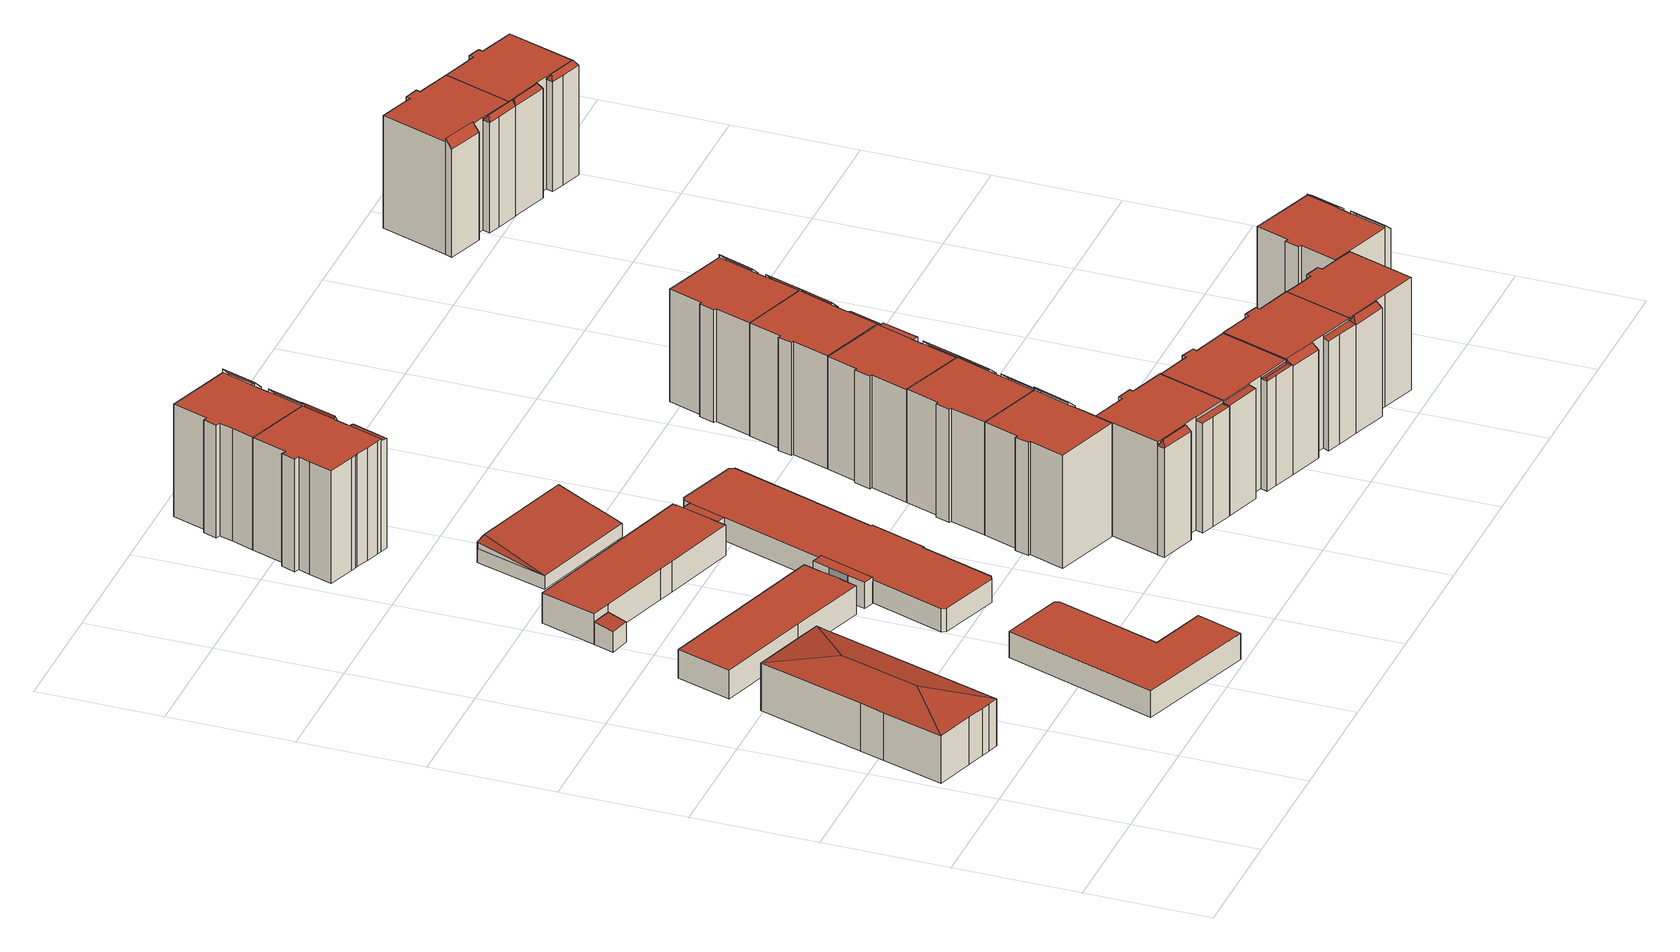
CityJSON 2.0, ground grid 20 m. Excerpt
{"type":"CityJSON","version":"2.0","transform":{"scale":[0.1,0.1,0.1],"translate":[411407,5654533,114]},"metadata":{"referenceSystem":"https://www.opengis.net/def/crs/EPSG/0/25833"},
"CityObjects":{
"building1":{"type":"Building","attributes":{"name":"Hochschule für Technik und Wirtschaft Dresden","Dachtyp_tdc":"tdcFreeFormRoof","Gemeindeschluessel":14612000,"Dachneigung":14.75,"QualitaetDacherkennung":54,"Geometrietyp2DReferenz":"3000","measuredHeight":9.73,"function":"31001_3023","roofType":"5000"},"geometry":[{"type":"Solid","lod":"2","boundaries":[[[[0,1,2,3]],[[1,4,5,2]],[[4,6,7,5]],[[6,8,9,7]],[[8,10,11,9]],[[4,1,0,12]],[[13,10,14,15,16,17]],[[14,12,0,18,19,15]],[[8,6,4,12,14,10]],[[11,20,21,22,23,24,25,3,2,5,7,9]],[[18,0,3,25]],[[10,13,20,11]],[[13,17,21,20]],[[17,16,22,21]],[[16,15,23,22]],[[15,19,24,23]],[[19,18,25,24]]]],"semantics":{"surfaces":[{"type":"WallSurface"},{"type":"RoofSurface"},{"type":"GroundSurface"}],"values":[[0,0,0,0,0,1,1,1,1,2,0,0,0,0,0,0,0]]}}]},
"building2":{"type":"Building","attributes":{"name":"Hochschule für Technik und Wirtschaft Dresden","Dachtyp_tdc":"tdcPolyFlatRoof","Gemeindeschluessel":14612000,"Dachneigung":0,"QualitaetDacherkennung":67,"Geometrietyp2DReferenz":"3000","measuredHeight":4.41,"function":"31001_3023","roofType":"1000"},"geometry":[{"type":"Solid","lod":"2","boundaries":[[[[26,27,28,29]],[[27,30,31,28]],[[30,32,33,31]],[[30,27,26,34,35,36,32]],[[33,37,38,39,29,28,31]],[[32,36,37,33]],[[36,35,38,37]],[[35,34,39,38]],[[34,26,29,39]]]],"semantics":{"surfaces":[{"type":"WallSurface"},{"type":"RoofSurface"},{"type":"GroundSurface"}],"values":[[0,0,0,1,2,0,0,0,0]]}}]},
"building3":{"type":"Building","attributes":{"name":"Hochschule für Technik und Wirtschaft Dresden","Dachtyp_tdc":"tdcPolyFlatRoof","Gemeindeschluessel":14612000,"Dachneigung":6.04,"QualitaetDacherkennung":66,"Geometrietyp2DReferenz":"3000","measuredHeight":3.75,"function":"31001_3023","roofType":"2100"},"geometry":[{"type":"Solid","lod":"2","boundaries":[[[[40,41,42,43]],[[41,44,45,42]],[[44,46,47,45]],[[46,40,43,47]],[[46,44,41,40]],[[43,42,45,47]]]],"semantics":{"surfaces":[{"type":"WallSurface"},{"type":"RoofSurface"},{"type":"GroundSurface"}],"values":[[0,0,0,0,1,2]]}}]},
"building4":{"type":"Building","attributes":{"name":"Hochschule für Technik und Wirtschaft Dresden","Gemeindeschluessel":14612000,"Geometrietyp2DReferenz":"3000","function":"31001_3023","roofType":"9999"},"children":["building4-1","building4-2","building4-3","building4-4","building4-5","building4-6"]},
"building4-1":{"type":"BuildingPart","attributes":{"Dachtyp_tdc":"tdcPolyFlatRoof","Dachneigung":0,"QualitaetDacherkennung":64,"Geometrietyp2DReferenz":"3000","measuredHeight":5.17,"roofType":"1000"},"parents":["building4"],"geometry":[{"type":"MultiSurface","lod":"2","boundaries":[[[48,49,50]],[[48,51,52,49]],[[51,53,54,52]],[[53,55,56,54]],[[55,57,43,56]],[[57,58,47,43]],[[58,59,60,47]],[[59,61,62,60]],[[61,63,64,62]],[[63,65,66,67,64]],[[65,63,61,59,58,57,55,53,51,48]],[[49,52,54,56,43,47,60,62,64,67]]],"semantics":{"surfaces":[{"type":"WallSurface"},{"type":"RoofSurface"},{"type":"GroundSurface"}],"values":[0,0,0,0,0,0,0,0,0,0,1,2]}}]},
"building4-2":{"type":"BuildingPart","attributes":{"Dachtyp_tdc":"tdcPolyFlatRoof","Dachneigung":0,"QualitaetDacherkennung":66,"Geometrietyp2DReferenz":"3000","measuredHeight":3.25,"roofType":"1000"},"parents":["building4"],"geometry":[{"type":"MultiSurface","lod":"2","boundaries":[[[68,69,70,71]],[[69,72,73,70]],[[74,75,76,77]],[[75,74,72,69,68]],[[71,70,73,77,76]]],"semantics":{"surfaces":[{"type":"WallSurface"},{"type":"RoofSurface"},{"type":"GroundSurface"}],"values":[0,0,0,1,2]}}]},
"building4-3":{"type":"BuildingPart","attributes":{"Dachtyp_tdc":"tdcPolyFlatRoof","Dachneigung":0,"QualitaetDacherkennung":58,"Geometrietyp2DReferenz":"3000","measuredHeight":4.43,"roofType":"1000"},"parents":["building4"],"geometry":[{"type":"MultiSurface","lod":"2","boundaries":[[[78,76,75]],[[78,79,80,76]],[[79,81,82,83,80]],[[84,85,86,87,88]],[[85,89,70,86]],[[89,90,68,71,70]],[[89,85,84,81,79,78,90]],[[71,76,80,83,87,86,70]]],"semantics":{"surfaces":[{"type":"WallSurface"},{"type":"RoofSurface"},{"type":"GroundSurface"}],"values":[0,0,0,0,0,0,1,2]}}]},
"building4-4":{"type":"BuildingPart","attributes":{"Dachtyp_tdc":"tdcPolyFlatRoof","Dachneigung":0,"QualitaetDacherkennung":66,"Geometrietyp2DReferenz":"3000","measuredHeight":3.95,"roofType":"1000"},"parents":["building4"],"geometry":[{"type":"MultiSurface","lod":"2","boundaries":[[[91,92,93,94]],[[92,95,96,93]],[[95,97,98,96]],[[97,88,87,98]],[[82,99,100,83]],[[101,102,103,104]],[[101,105,106,102]],[[105,107,108,106]],[[107,109,110,108]],[[109,111,112,110]],[[111,113,114,112]],[[113,115,116,114]],[[115,117,118,116]],[[117,119,120,118]],[[119,121,122,120]],[[121,123,124,122]],[[123,91,94,124]],[[123,121,119,117,115,113,111,109,107,105,101,104,99,82,88,97,95,92,91]],[[94,93,96,98,87,83,100,103,102,106,108,110,112,114,116,118,120,122,124]]],"semantics":{"surfaces":[{"type":"WallSurface"},{"type":"RoofSurface"},{"type":"GroundSurface"}],"values":[0,0,0,0,0,0,0,0,0,0,0,0,0,0,0,0,0,1,2]}}]},
"building4-5":{"type":"BuildingPart","attributes":{"Dachtyp_tdc":"tdcPolyFlatRoof","Dachneigung":0,"QualitaetDacherkennung":60,"Geometrietyp2DReferenz":"3000","measuredHeight":3.89,"roofType":"1000"},"parents":["building4"],"geometry":[{"type":"MultiSurface","lod":"2","boundaries":[[[66,104,103,67]],[[50,99,104,66]],[[67,103,100,49]],[[99,50,49,100]]],"semantics":{"surfaces":[{"type":"WallSurface"},{"type":"RoofSurface"},{"type":"GroundSurface"}],"values":[0,1,2,0]}}]},
"building4-6":{"type":"BuildingPart","attributes":{"Dachtyp_tdc":"tdcPolyFlatRoof","Dachneigung":0,"QualitaetDacherkennung":77,"Geometrietyp2DReferenz":"3000","measuredHeight":4.79,"roofType":"1000"},"parents":["building4"],"geometry":[{"type":"MultiSurface","lod":"2","boundaries":[[[125,126,127,128]],[[126,129,77,127]],[[129,74,77]],[[130,131,132,73,72]],[[131,133,134,132]],[[133,135,136,134]],[[135,125,128,136]],[[135,133,131,130,129,126,125]],[[128,127,77,73,132,134,136]]],"semantics":{"surfaces":[{"type":"WallSurface"},{"type":"RoofSurface"},{"type":"GroundSurface"}],"values":[0,0,0,0,0,0,0,1,2]}}]},
"building5":{"type":"Building","attributes":{"Gemeindeschluessel":14612000,"Geometrietyp2DReferenz":"3000","function":"31001_9998","roofType":"9999"},"children":["building5-1","building5-2","building5-3"]},
"building5-1":{"type":"BuildingPart","attributes":{"Dachtyp_tdc":"tdcPolyFlatRoof","Dachneigung":7.92,"QualitaetDacherkennung":32,"Geometrietyp2DReferenz":"3000","measuredHeight":18.56,"roofType":"2100"},"parents":["building5"],"geometry":[{"type":"MultiSurface","lod":"2","boundaries":[[[137,138,139,140]],[[138,141,142,139]],[[141,143,144,142]],[[143,141,138,137]],[[140,139,142,144]]],"semantics":{"surfaces":[{"type":"WallSurface"},{"type":"RoofSurface"},{"type":"GroundSurface"}],"values":[0,0,0,1,2]}}]},
"building5-2":{"type":"BuildingPart","attributes":{"Dachtyp_tdc":"tdcPolyFlatRoof","Dachneigung":0,"QualitaetDacherkennung":75,"Geometrietyp2DReferenz":"3000","measuredHeight":18.86,"roofType":"1000"},"parents":["building5"],"geometry":[{"type":"MultiSurface","lod":"2","boundaries":[[[145,146,137,140,147]],[[148,149,150,144,143]],[[149,151,152,150]],[[151,153,154,152]],[[153,155,156,154]],[[155,157,158,156]],[[157,159,160,158]],[[159,161,162,160]],[[161,163,164,162]],[[163,165,166,164]],[[165,167,168,166]],[[167,169,170,168]],[[169,171,172,170]],[[171,173,174,172]],[[171,169,167,165,163,161,159,157,155,153,151,149,148,146,145,173]],[[174,147,140,144,150,152,154,156,158,160,162,164,166,168,170,172]]],"semantics":{"surfaces":[{"type":"WallSurface"},{"type":"RoofSurface"},{"type":"GroundSurface"}],"values":[0,0,0,0,0,0,0,0,0,0,0,0,0,0,1,2]}}]},
"building5-3":{"type":"BuildingPart","attributes":{"Dachtyp_tdc":"tdcPolyFlatRoof","Dachneigung":59.03,"QualitaetDacherkennung":29,"Geometrietyp2DReferenz":"3000","measuredHeight":19.5,"roofType":"2100"},"parents":["building5"],"geometry":[{"type":"MultiSurface","lod":"2","boundaries":[[[175,174,173]],[[175,176,177,174]],[[176,178,179,177]],[[178,180,181,179]],[[180,182,145,147,181]],[[180,178,176,175,182]],[[147,174,177,179,181]]],"semantics":{"surfaces":[{"type":"WallSurface"},{"type":"RoofSurface"},{"type":"GroundSurface"}],"values":[0,0,0,0,0,1,2]}}]},
"building6":{"type":"Building","attributes":{"name":"Hochschule für Technik und Wirtschaft Dresden","Dachtyp_tdc":"tdcHipAndGableRoof","Gemeindeschluessel":14612000,"Dachneigung":10.9,"QualitaetDacherkennung":12,"Geometrietyp2DReferenz":"3000","measuredHeight":4.5,"function":"31001_3023","roofType":"5000"},"geometry":[{"type":"Solid","lod":"2","boundaries":[[[[183,184,185,186]],[[184,187,188,185]],[[187,189,190,188]],[[189,191,192,190]],[[191,193,194,192]],[[193,183,186,194]],[[195,183,196]],[[193,197,198,199,196,183]],[[200,195,196,199]],[[187,200,199,198,189]],[[184,195,200,187]],[[189,198,197,191]],[[191,197,193]],[[183,195,184]],[[186,185,188,190,192,194]]]],"semantics":{"surfaces":[{"type":"WallSurface"},{"type":"RoofSurface"},{"type":"GroundSurface"}],"values":[[0,0,0,0,0,0,1,1,1,0,0,0,0,0,2]]}}]},
"building7":{"type":"Building","attributes":{"Gemeindeschluessel":14612000,"Geometrietyp2DReferenz":"3000","function":"31001_9998","roofType":"9999"},"children":["building7-1","building7-2","building7-3"]},
"building7-1":{"type":"BuildingPart","attributes":{"Dachtyp_tdc":"tdcPolyFlatRoof","Dachneigung":43.11,"QualitaetDacherkennung":41,"Geometrietyp2DReferenz":"3000","measuredHeight":19.34,"roofType":"2100"},"parents":["building7"],"geometry":[{"type":"MultiSurface","lod":"2","boundaries":[[[201,202,174,177]],[[202,173,174]],[[203,204,205,206,207]],[[204,201,177,205]],[[204,203,202,201]],[[177,174,206,205]]],"semantics":{"surfaces":[{"type":"WallSurface"},{"type":"RoofSurface"},{"type":"GroundSurface"}],"values":[0,0,0,0,1,2]}}]},
"building7-2":{"type":"BuildingPart","attributes":{"Dachtyp_tdc":"tdcPolyFlatRoof","Dachneigung":0,"QualitaetDacherkennung":86,"Geometrietyp2DReferenz":"3000","measuredHeight":18.86,"roofType":"1000"},"parents":["building7"],"geometry":[{"type":"MultiSurface","lod":"2","boundaries":[[[208,207,206,209]],[[173,171,172,174]],[[171,210,211,172]],[[210,212,213,211]],[[212,214,215,213]],[[214,216,217,215]],[[216,218,219,217]],[[218,220,221,219]],[[220,222,223,221]],[[222,220,218,216,214,212,210,171,173,207,208]],[[209,206,174,172,211,213,215,217,219,221,223]]],"semantics":{"surfaces":[{"type":"WallSurface"},{"type":"RoofSurface"},{"type":"GroundSurface"}],"values":[0,0,0,0,0,0,0,0,0,1,2]}}]},
"building7-3":{"type":"BuildingPart","attributes":{"Dachtyp_tdc":"tdcPolyFlatRoof","Dachneigung":46.89,"QualitaetDacherkennung":37,"Geometrietyp2DReferenz":"3000","measuredHeight":19.47,"roofType":"2100"},"parents":["building7"],"geometry":[{"type":"MultiSurface","lod":"2","boundaries":[[[224,225,226,223,222]],[[225,227,228,226]],[[227,229,230,228]],[[229,231,208,209,230]],[[229,227,225,224,231]],[[209,223,226,228,230]]],"semantics":{"surfaces":[{"type":"WallSurface"},{"type":"RoofSurface"},{"type":"GroundSurface"}],"values":[0,0,0,0,1,2]}}]},
"building8":{"type":"Building","attributes":{"Gemeindeschluessel":14612000,"Geometrietyp2DReferenz":"3000","function":"31001_9998","roofType":"9999"},"children":["building8-1","building8-2"]},
"building8-1":{"type":"BuildingPart","attributes":{"Dachtyp_tdc":"tdcPolyFlatRoof","Dachneigung":41.95,"QualitaetDacherkennung":39,"Geometrietyp2DReferenz":"3000","measuredHeight":19.5,"roofType":"2100"},"parents":["building8"],"geometry":[{"type":"MultiSurface","lod":"2","boundaries":[[[232,233,234,235,236]],[[237,238,239,240,241]],[[238,232,236,239]],[[238,237,233,232]],[[236,235,240,239]]],"semantics":{"surfaces":[{"type":"WallSurface"},{"type":"RoofSurface"},{"type":"GroundSurface"}],"values":[0,0,0,1,2]}}]},
"building8-2":{"type":"BuildingPart","attributes":{"Dachtyp_tdc":"tdcPolyFlatRoof","Dachneigung":0,"QualitaetDacherkennung":80,"Geometrietyp2DReferenz":"3000","measuredHeight":19.01,"roofType":"1000"},"parents":["building8"],"geometry":[{"type":"MultiSurface","lod":"2","boundaries":[[[242,243,244,245]],[[243,246,247,244]],[[246,241,240,247]],[[234,248,249,235]],[[248,250,251,249]],[[250,252,253,251]],[[252,254,255,253]],[[254,256,257,255]],[[256,242,245,257]],[[256,254,252,250,248,234,241,246,243,242]],[[245,244,247,240,235,249,251,253,255,257]]],"semantics":{"surfaces":[{"type":"WallSurface"},{"type":"RoofSurface"},{"type":"GroundSurface"}],"values":[0,0,0,0,0,0,0,0,0,1,2]}}]},
"building9":{"type":"Building","attributes":{"Gemeindeschluessel":14612000,"Geometrietyp2DReferenz":"3000","function":"31001_9998","roofType":"9999"},"children":["building9-1","building9-2","building9-3"]},
"building9-1":{"type":"BuildingPart","attributes":{"Dachtyp_tdc":"tdcFreeFormRoof","Dachneigung":61.58,"QualitaetDacherkennung":16,"Geometrietyp2DReferenz":"3000","measuredHeight":19.38,"roofType":"5000"},"parents":["building9"],"geometry":[{"type":"MultiSurface","lod":"2","boundaries":[[[258,259,260,261]],[[262,263,264,265]],[[263,258,261,264]],[[259,258,266]],[[258,263,267,266]],[[263,262,267]],[[262,259,266,267]],[[261,260,265,264]]],"semantics":{"surfaces":[{"type":"WallSurface"},{"type":"RoofSurface"},{"type":"GroundSurface"}],"values":[0,0,0,1,1,1,1,2]}}]},
"building9-2":{"type":"BuildingPart","attributes":{"Dachtyp_tdc":"tdcPolyFlatRoof","Dachneigung":0,"QualitaetDacherkennung":26,"Geometrietyp2DReferenz":"3000","measuredHeight":18.43,"roofType":"1000"},"parents":["building9"],"geometry":[{"type":"MultiSurface","lod":"2","boundaries":[[[268,269,270,271]],[[269,272,273,270]],[[272,274,275,273]],[[274,276,277,275]],[[276,274,272,269,268]],[[271,270,273,275,277]]],"semantics":{"surfaces":[{"type":"WallSurface"},{"type":"RoofSurface"},{"type":"GroundSurface"}],"values":[0,0,0,0,1,2]}}]},
"building9-3":{"type":"BuildingPart","attributes":{"Dachtyp_tdc":"tdcPolyFlatRoof","Dachneigung":0,"QualitaetDacherkennung":67,"Geometrietyp2DReferenz":"3000","measuredHeight":18.95,"roofType":"1000"},"parents":["building9"],"geometry":[{"type":"MultiSurface","lod":"2","boundaries":[[[278,279,280,281]],[[279,282,283,280]],[[282,284,285,283]],[[284,286,287,285]],[[286,288,289,287]],[[288,290,291,289]],[[290,292,271,291]],[[292,268,271]],[[293,294,262,265,277,276]],[[295,278,281,260]],[[295,294,293,292,290,288,286,284,282,279,278]],[[281,280,283,285,287,289,291,271,277,265,260]]],"semantics":{"surfaces":[{"type":"WallSurface"},{"type":"RoofSurface"},{"type":"GroundSurface"}],"values":[0,0,0,0,0,0,0,0,0,0,1,2]}}]},
"building10":{"type":"Building","attributes":{"Gemeindeschluessel":14612000,"Geometrietyp2DReferenz":"3000","function":"31001_9998","roofType":"9999"},"children":["building10-1","building10-2","building10-3"]},
"building10-1":{"type":"BuildingPart","attributes":{"Dachtyp_tdc":"tdcPolyFlatRoof","Dachneigung":44.12,"QualitaetDacherkennung":44,"Geometrietyp2DReferenz":"3000","measuredHeight":19.43,"roofType":"2100"},"parents":["building10"],"geometry":[{"type":"MultiSurface","lod":"2","boundaries":[[[296,297,298,299,300]],[[297,301,302,298]],[[301,303,304,305,302]],[[301,297,296,303]],[[305,299,298,302]]],"semantics":{"surfaces":[{"type":"WallSurface"},{"type":"RoofSurface"},{"type":"GroundSurface"}],"values":[0,0,0,1,2]}}]},
"building10-2":{"type":"BuildingPart","attributes":{"Dachtyp_tdc":"tdcPolyFlatRoof","Dachneigung":0,"QualitaetDacherkennung":85,"Geometrietyp2DReferenz":"3000","measuredHeight":19.01,"roofType":"1000"},"parents":["building10"],"geometry":[{"type":"MultiSurface","lod":"2","boundaries":[[[304,306,307,305]],[[308,246,247,309]],[[246,310,311,247]],[[310,312,313,311]],[[312,314,315,313]],[[314,316,317,315]],[[316,318,319,317]],[[318,320,321,319]],[[320,300,299,321]],[[320,318,316,314,312,310,246,308,306,304,300]],[[299,305,307,309,247,311,313,315,317,319,321]]],"semantics":{"surfaces":[{"type":"WallSurface"},{"type":"RoofSurface"},{"type":"GroundSurface"}],"values":[0,0,0,0,0,0,0,0,0,1,2]}}]},
"building10-3":{"type":"BuildingPart","attributes":{"Dachtyp_tdc":"tdcPolyFlatRoof","Dachneigung":43.29,"QualitaetDacherkennung":40,"Geometrietyp2DReferenz":"3000","measuredHeight":19.44,"roofType":"2100"},"parents":["building10"],"geometry":[{"type":"MultiSurface","lod":"2","boundaries":[[[322,323,324,307,306]],[[323,325,239,324]],[[325,326,240,239]],[[326,327,308,309,240]],[[326,325,323,322,327]],[[309,307,324,239,240]]],"semantics":{"surfaces":[{"type":"WallSurface"},{"type":"RoofSurface"},{"type":"GroundSurface"}],"values":[0,0,0,0,1,2]}}]},
"building11":{"type":"Building","attributes":{"Gemeindeschluessel":14612000,"Geometrietyp2DReferenz":"3000","function":"31001_9998","roofType":"9999"},"children":["building11-1","building11-2","building11-3"]},
"building11-1":{"type":"BuildingPart","attributes":{"Dachtyp_tdc":"tdcPolyFlatRoof","Dachneigung":3.87,"QualitaetDacherkennung":24,"Geometrietyp2DReferenz":"3000","measuredHeight":18.53,"roofType":"2100"},"parents":["building11"],"geometry":[{"type":"MultiSurface","lod":"2","boundaries":[[[328,329,270,330]],[[329,331,271,270]],[[332,328,330,333]],[[332,331,329,328]],[[330,270,271,333]]],"semantics":{"surfaces":[{"type":"WallSurface"},{"type":"RoofSurface"},{"type":"GroundSurface"}],"values":[0,0,0,1,2]}}]},
"building11-2":{"type":"BuildingPart","attributes":{"Dachtyp_tdc":"tdcFreeFormRoof","Dachneigung":10.61,"QualitaetDacherkennung":28,"Geometrietyp2DReferenz":"3000","measuredHeight":18.56,"roofType":"5000"},"parents":["building11"],"geometry":[{"type":"MultiSurface","lod":"2","boundaries":[[[334,335,336,337]],[[335,338,339,336]],[[338,340,341,339]],[[340,342,343,341]],[[342,344,345,343]],[[338,335,346]],[[335,334,344,347,346]],[[344,342,347]],[[342,340,338,346,347]],[[345,337,336,339,341,343]]],"semantics":{"surfaces":[{"type":"WallSurface"},{"type":"RoofSurface"},{"type":"GroundSurface"}],"values":[0,0,0,0,0,1,1,1,1,2]}}]},
"building11-3":{"type":"BuildingPart","attributes":{"Dachtyp_tdc":"tdcPolyFlatRoof","Dachneigung":0,"QualitaetDacherkennung":68,"Geometrietyp2DReferenz":"3000","measuredHeight":18.92,"roofType":"1000"},"parents":["building11"],"geometry":[{"type":"MultiSurface","lod":"2","boundaries":[[[348,349,291,271]],[[349,350,351,291]],[[350,352,353,351]],[[352,354,355,353]],[[354,356,357,355]],[[356,358,359,357]],[[358,360,361,359]],[[360,362,334,337,361]],[[363,364,332,333,345,344]],[[348,271,331]],[[364,363,362,360,358,356,354,352,350,349,348]],[[291,351,353,355,357,359,361,337,345,333,271]]],"semantics":{"surfaces":[{"type":"WallSurface"},{"type":"RoofSurface"},{"type":"GroundSurface"}],"values":[0,0,0,0,0,0,0,0,0,0,1,2]}}]},
"building12":{"type":"Building","attributes":{"Gemeindeschluessel":14612000,"Geometrietyp2DReferenz":"3000","function":"31001_9998","roofType":"9999"},"children":["building12-1","building12-2","building12-3"]},
"building12-1":{"type":"BuildingPart","attributes":{"Dachtyp_tdc":"tdcPolyFlatRoof","Dachneigung":0,"QualitaetDacherkennung":37,"Geometrietyp2DReferenz":"3000","measuredHeight":18.54,"roofType":"1000"},"parents":["building12"],"geometry":[{"type":"MultiSurface","lod":"2","boundaries":[[[365,366,367,368]],[[369,370,371,372]],[[370,365,368,371]],[[370,369,366,365]],[[368,367,372,371]]],"semantics":{"surfaces":[{"type":"WallSurface"},{"type":"RoofSurface"},{"type":"GroundSurface"}],"values":[0,0,0,1,2]}}]},
"building12-2":{"type":"BuildingPart","attributes":{"Dachtyp_tdc":"tdcPolyFlatRoof","Dachneigung":0,"QualitaetDacherkennung":85,"Geometrietyp2DReferenz":"3000","measuredHeight":18.95,"roofType":"1000"},"parents":["building12"],"geometry":[{"type":"MultiSurface","lod":"2","boundaries":[[[373,374,375,367,366]],[[376,377,319,321]],[[377,378,379,319]],[[378,380,381,379]],[[380,382,383,381]],[[382,384,385,383]],[[384,386,387,385]],[[386,388,372,387]],[[388,369,372]],[[388,386,384,382,380,378,377,376,374,373]],[[367,375,321,319,379,381,383,385,387,372]]],"semantics":{"surfaces":[{"type":"WallSurface"},{"type":"RoofSurface"},{"type":"GroundSurface"}],"values":[0,0,0,0,0,0,0,0,0,1,2]}}]},
"building12-3":{"type":"BuildingPart","attributes":{"Dachtyp_tdc":"tdcPolyFlatRoof","Dachneigung":43.8,"QualitaetDacherkennung":46,"Geometrietyp2DReferenz":"3000","measuredHeight":19.4,"roofType":"2100"},"parents":["building12"],"geometry":[{"type":"MultiSurface","lod":"2","boundaries":[[[389,390,391,375,374]],[[390,392,298,391]],[[392,393,321,298]],[[393,376,321]],[[393,392,390,389]],[[375,391,298,321]]],"semantics":{"surfaces":[{"type":"WallSurface"},{"type":"RoofSurface"},{"type":"GroundSurface"}],"values":[0,0,0,0,1,2]}}]},
"building13":{"type":"Building","attributes":{"Gemeindeschluessel":14612000,"Geometrietyp2DReferenz":"3000","function":"31001_9998","roofType":"9999"},"children":["building13-1","building13-2","building13-3"]},
"building13-1":{"type":"BuildingPart","attributes":{"Dachtyp_tdc":"tdcPolyFlatRoof","Dachneigung":46.1,"QualitaetDacherkennung":38,"Geometrietyp2DReferenz":"3000","measuredHeight":19.45,"roofType":"2100"},"parents":["building13"],"geometry":[{"type":"MultiSurface","lod":"2","boundaries":[[[394,395,396,397,398]],[[395,399,400,396]],[[399,401,402,403,400]],[[399,395,394,401]],[[403,397,396,400]]],"semantics":{"surfaces":[{"type":"WallSurface"},{"type":"RoofSurface"},{"type":"GroundSurface"}],"values":[0,0,0,1,2]}}]},
"building13-2":{"type":"BuildingPart","attributes":{"Dachtyp_tdc":"tdcPolyFlatRoof","Dachneigung":27.24,"QualitaetDacherkennung":46,"Geometrietyp2DReferenz":"3000","measuredHeight":18.91,"roofType":"2100"},"parents":["building13"],"geometry":[{"type":"MultiSurface","lod":"2","boundaries":[[[404,405,406,407]],[[405,408,371,406]],[[408,388,372,371]],[[388,408,405,404]],[[407,406,371,372]]],"semantics":{"surfaces":[{"type":"WallSurface"},{"type":"RoofSurface"},{"type":"GroundSurface"}],"values":[0,0,0,1,2]}}]},
"building13-3":{"type":"BuildingPart","attributes":{"Dachtyp_tdc":"tdcPolyFlatRoof","Dachneigung":0,"QualitaetDacherkennung":85,"Geometrietyp2DReferenz":"3000","measuredHeight":19,"roofType":"1000"},"parents":["building13"],"geometry":[{"type":"MultiSurface","lod":"2","boundaries":[[[402,409,404,407,403]],[[410,411,387,372,388]],[[411,412,413,387]],[[412,414,415,413]],[[414,416,417,415]],[[416,418,419,417]],[[418,420,421,419]],[[420,398,397,421]],[[398,420,418,416,414,412,411,410,409,402]],[[403,407,372,387,413,415,417,419,421,397]]],"semantics":{"surfaces":[{"type":"WallSurface"},{"type":"RoofSurface"},{"type":"GroundSurface"}],"values":[0,0,0,0,0,0,0,0,1,2]}}]},
"building14":{"type":"Building","attributes":{"Gemeindeschluessel":14612000,"Geometrietyp2DReferenz":"3000","function":"31001_9998","roofType":"9999"},"children":["building14-1","building14-2","building14-3"]},
"building14-1":{"type":"BuildingPart","attributes":{"Dachtyp_tdc":"tdcPolyFlatRoof","Dachneigung":0,"QualitaetDacherkennung":69,"Geometrietyp2DReferenz":"3000","measuredHeight":18.99,"roofType":"1000"},"parents":["building14"],"geometry":[{"type":"MultiSurface","lod":"2","boundaries":[[[422,423,424,425,426]],[[427,428,361,336]],[[428,429,430,361]],[[429,431,432,430]],[[431,433,434,432]],[[433,435,436,434]],[[435,437,438,436]],[[437,439,440,438]],[[439,441,442,440]],[[441,443,442]],[[439,437,435,433,431,429,428,427,423,422,441]],[[425,424,336,361,430,432,434,436,438,440,442]]],"semantics":{"surfaces":[{"type":"WallSurface"},{"type":"RoofSurface"},{"type":"GroundSurface"}],"values":[0,0,0,0,0,0,0,0,0,0,1,2]}}]},
"building14-2":{"type":"BuildingPart","attributes":{"Dachtyp_tdc":"tdcPolyFlatRoof","Dachneigung":34.81,"QualitaetDacherkennung":23,"Geometrietyp2DReferenz":"3000","measuredHeight":18.99,"roofType":"2100"},"parents":["building14"],"geometry":[{"type":"MultiSurface","lod":"2","boundaries":[[[444,445,424,423]],[[444,446,339,445]],[[446,427,336,339]],[[427,446,444,423]],[[424,445,339,336]]],"semantics":{"surfaces":[{"type":"WallSurface"},{"type":"RoofSurface"},{"type":"GroundSurface"}],"values":[0,0,0,1,2]}}]},
"building14-3":{"type":"BuildingPart","attributes":{"Dachtyp_tdc":"tdcPolyFlatRoof","Dachneigung":7.53,"QualitaetDacherkennung":27,"Geometrietyp2DReferenz":"3000","measuredHeight":18.6,"roofType":"2100"},"parents":["building14"],"geometry":[{"type":"MultiSurface","lod":"2","boundaries":[[[443,447,448,442]],[[447,449,450,448]],[[449,451,452,450]],[[451,426,425,452]],[[451,449,447,443,426]],[[425,442,448,450,452]]],"semantics":{"surfaces":[{"type":"WallSurface"},{"type":"RoofSurface"},{"type":"GroundSurface"}],"values":[0,0,0,0,1,2]}}]},
"building15":{"type":"Building","attributes":{"Gemeindeschluessel":14612000,"Geometrietyp2DReferenz":"3000","function":"31001_9998","roofType":"9999"},"children":["building15-1","building15-2","building15-3"]},
"building15-1":{"type":"BuildingPart","attributes":{"Dachtyp_tdc":"tdcPolyFlatRoof","Dachneigung":0,"QualitaetDacherkennung":74,"Geometrietyp2DReferenz":"3000","measuredHeight":18.9,"roofType":"1000"},"parents":["building15"],"geometry":[{"type":"MultiSurface","lod":"2","boundaries":[[[453,454,455,456]],[[398,420,457,458]],[[420,459,460,457]],[[459,461,462,460]],[[461,463,464,462]],[[463,465,466,464]],[[465,467,468,466]],[[467,469,470,468]],[[469,467,465,463,461,459,420,398,454,453]],[[456,455,458,457,460,462,464,466,468,470]]],"semantics":{"surfaces":[{"type":"WallSurface"},{"type":"RoofSurface"},{"type":"GroundSurface"}],"values":[0,0,0,0,0,0,0,0,1,2]}}]},
"building15-2":{"type":"BuildingPart","attributes":{"Dachtyp_tdc":"tdcPolyFlatRoof","Dachneigung":43.02,"QualitaetDacherkennung":31,"Geometrietyp2DReferenz":"3000","measuredHeight":19.39,"roofType":"2100"},"parents":["building15"],"geometry":[{"type":"MultiSurface","lod":"2","boundaries":[[[471,472,473,470,469]],[[472,474,475,473]],[[474,476,477,475]],[[476,478,453,456,477]],[[476,474,472,471,478]],[[456,470,473,475,477]]],"semantics":{"surfaces":[{"type":"WallSurface"},{"type":"RoofSurface"},{"type":"GroundSurface"}],"values":[0,0,0,0,1,2]}}]},
"building15-3":{"type":"BuildingPart","attributes":{"Dachtyp_tdc":"tdcPolyFlatRoof","Dachneigung":45.57,"QualitaetDacherkennung":42,"Geometrietyp2DReferenz":"3000","measuredHeight":19.34,"roofType":"2100"},"parents":["building15"],"geometry":[{"type":"MultiSurface","lod":"2","boundaries":[[[479,480,481,455,454]],[[480,395,482,481]],[[395,394,398,458,482]],[[394,395,480,479]],[[455,481,482,458]]],"semantics":{"surfaces":[{"type":"WallSurface"},{"type":"RoofSurface"},{"type":"GroundSurface"}],"values":[0,0,0,1,2]}}]},
"building16":{"type":"Building","attributes":{"Gemeindeschluessel":14612000,"Geometrietyp2DReferenz":"3000","function":"31001_9998","roofType":"9999"},"children":["building16-1","building16-2"]},
"building16-1":{"type":"BuildingPart","attributes":{"Dachtyp_tdc":"tdcFreeFormRoof","Dachneigung":60.56,"QualitaetDacherkennung":14,"Geometrietyp2DReferenz":"3000","measuredHeight":19.4,"roofType":"5000"},"parents":["building16"],"geometry":[{"type":"MultiSurface","lod":"2","boundaries":[[[483,448,442,484,485]],[[486,487,448,483]],[[487,488,442,448]],[[488,489,484,442]],[[490,486,483,485]],[[489,488,487,491]],[[492,491,487,486]],[[492,486,490]],[[490,489,491,492]]],"semantics":{"surfaces":[{"type":"GroundSurface"},{"type":"WallSurface"},{"type":"RoofSurface"}],"values":[0,1,1,1,1,2,2,2,2]}}]},
"building16-2":{"type":"BuildingPart","attributes":{"Dachtyp_tdc":"tdcPolyFlatRoof","Dachneigung":0,"QualitaetDacherkennung":69,"Geometrietyp2DReferenz":"3000","measuredHeight":18.94,"roofType":"1000"},"parents":["building16"],"geometry":[{"type":"MultiSurface","lod":"2","boundaries":[[[493,494,495,496]],[[494,497,490,485,495]],[[498,499,440,484,489]],[[499,500,501,440]],[[500,502,503,501]],[[502,504,505,503]],[[504,506,507,505]],[[506,508,509,507]],[[508,510,511,509]],[[510,512,513,511]],[[512,510,508,506,504,502,500,499,498,497,494,493]],[[496,495,485,484,440,501,503,505,507,509,511,513]],[[512,493,496,513]]],"semantics":{"surfaces":[{"type":"WallSurface"},{"type":"RoofSurface"},{"type":"GroundSurface"}],"values":[0,0,0,0,0,0,0,0,0,0,1,2,0]}}]},
"building17":{"type":"Building","attributes":{"Gemeindeschluessel":14612000,"Geometrietyp2DReferenz":"3000","function":"31001_9998","roofType":"9999"},"children":["building17-1","building17-2","building17-3"]},
"building17-1":{"type":"BuildingPart","attributes":{"Dachtyp_tdc":"tdcPolyFlatRoof","Dachneigung":37.55,"QualitaetDacherkennung":42,"Geometrietyp2DReferenz":"3000","measuredHeight":19.21,"roofType":"2100"},"parents":["building17"],"geometry":[{"type":"MultiSurface","lod":"2","boundaries":[[[514,515,516,517,518]],[[515,519,520,516]],[[519,521,522,520]],[[521,523,524,525,522]],[[521,519,515,514,523]],[[525,517,516,520,522]]],"semantics":{"surfaces":[{"type":"WallSurface"},{"type":"RoofSurface"},{"type":"GroundSurface"}],"values":[0,0,0,0,1,2]}}]},
"building17-2":{"type":"BuildingPart","attributes":{"Dachtyp_tdc":"tdcPolyFlatRoof","Dachneigung":43.22,"QualitaetDacherkennung":38,"Geometrietyp2DReferenz":"3000","measuredHeight":19.37,"roofType":"2100"},"parents":["building17"],"geometry":[{"type":"MultiSurface","lod":"2","boundaries":[[[526,527,528,529,530]],[[527,531,532,528]],[[531,533,534,532]],[[533,535,534]],[[531,527,526,533]],[[529,528,532,534]]],"semantics":{"surfaces":[{"type":"WallSurface"},{"type":"RoofSurface"},{"type":"GroundSurface"}],"values":[0,0,0,0,1,2]}}]},
"building17-3":{"type":"BuildingPart","attributes":{"Dachtyp_tdc":"tdcPolyFlatRoof","Dachneigung":0,"QualitaetDacherkennung":80,"Geometrietyp2DReferenz":"3000","measuredHeight":18.97,"roofType":"1000"},"parents":["building17"],"geometry":[{"type":"MultiSurface","lod":"2","boundaries":[[[524,530,529,525]],[[535,536,513,534]],[[536,537,511,513]],[[537,538,539,511]],[[538,540,541,539]],[[540,542,543,541]],[[542,544,545,543]],[[544,546,547,545]],[[546,518,517,547]],[[518,546,544,542,540,538,537,536,535,530,524]],[[525,529,534,513,511,539,541,543,545,547,517]]],"semantics":{"surfaces":[{"type":"WallSurface"},{"type":"RoofSurface"},{"type":"GroundSurface"}],"values":[0,0,0,0,0,0,0,0,0,1,2]}}]},
"building18":{"type":"Building","attributes":{"Gemeindeschluessel":14612000,"Geometrietyp2DReferenz":"3000","function":"31001_9998","roofType":"9999"},"children":["building18-1","building18-2","building18-3"]},
"building18-1":{"type":"BuildingPart","attributes":{"Dachtyp_tdc":"tdcFreeFormRoof","Dachneigung":56.96,"QualitaetDacherkennung":11,"Geometrietyp2DReferenz":"3000","measuredHeight":19.38,"roofType":"5000"},"parents":["building18"],"geometry":[{"type":"MultiSurface","lod":"2","boundaries":[[[548,549,550,551]],[[549,552,553,550]],[[552,554,555,553]],[[554,556,557,555]],[[558,548,556,559]],[[559,556,554]],[[554,552,549,558,559]],[[548,558,549]],[[557,551,550,553,555]]],"semantics":{"surfaces":[{"type":"WallSurface"},{"type":"RoofSurface"},{"type":"GroundSurface"}],"values":[0,0,0,0,1,1,1,0,2]}}]},
"building18-2":{"type":"BuildingPart","attributes":{"Dachtyp_tdc":"tdcPolyFlatRoof","Dachneigung":47.15,"QualitaetDacherkennung":22,"Geometrietyp2DReferenz":"3000","measuredHeight":19.47,"roofType":"2100"},"parents":["building18"],"geometry":[{"type":"MultiSurface","lod":"2","boundaries":[[[560,561,562,563]],[[564,565,561,560,566]],[[565,567,562,561]],[[567,568,563,562]],[[568,569,563]],[[567,565,564,568]]],"semantics":{"surfaces":[{"type":"GroundSurface"},{"type":"WallSurface"},{"type":"RoofSurface"}],"values":[0,1,1,1,1,2]}}]},
"building18-3":{"type":"BuildingPart","attributes":{"Dachtyp_tdc":"tdcPolyFlatRoof","Dachneigung":0,"QualitaetDacherkennung":70,"Geometrietyp2DReferenz":"3000","measuredHeight":18.87,"roofType":"1000"},"parents":["building18"],"geometry":[{"type":"MultiSurface","lod":"2","boundaries":[[[570,566,560,557,556]],[[569,571,572,563]],[[571,573,574,572]],[[573,575,576,574]],[[575,577,578,576]],[[577,579,580,578]],[[579,581,582,580]],[[581,583,584,582]],[[583,585,551,584]],[[585,548,551]],[[585,583,581,579,577,575,573,571,569,566,570]],[[557,560,563,572,574,576,578,580,582,584,551]]],"semantics":{"surfaces":[{"type":"WallSurface"},{"type":"RoofSurface"},{"type":"GroundSurface"}],"values":[0,0,0,0,0,0,0,0,0,0,1,2]}}]},
"building19":{"type":"Building","attributes":{"Gemeindeschluessel":14612000,"Geometrietyp2DReferenz":"3000","function":"31001_9998","roofType":"9999"},"children":["building19-1","building19-2","building19-3"]},
"building19-1":{"type":"BuildingPart","attributes":{"Dachtyp_tdc":"tdcFreeFormRoof","Dachneigung":56.88,"QualitaetDacherkennung":9,"Geometrietyp2DReferenz":"3000","measuredHeight":19.35,"roofType":"5000"},"parents":["building19"],"geometry":[{"type":"MultiSurface","lod":"2","boundaries":[[[586,587,588,589]],[[587,549,590,588]],[[549,548,591,590]],[[587,586,592]],[[586,548,593,592]],[[548,549,593]],[[549,587,592,593]],[[589,588,590,591]]],"semantics":{"surfaces":[{"type":"WallSurface"},{"type":"RoofSurface"},{"type":"GroundSurface"}],"values":[0,0,0,1,1,1,1,2]}}]},
"building19-2":{"type":"BuildingPart","attributes":{"Dachtyp_tdc":"tdcFreeFormRoof","Dachneigung":55.76,"QualitaetDacherkennung":9,"Geometrietyp2DReferenz":"3000","measuredHeight":19.3,"roofType":"5000"},"parents":["building19"],"geometry":[{"type":"MultiSurface","lod":"2","boundaries":[[[594,595,596,597]],[[595,598,599,596]],[[598,600,601,599]],[[602,594,597,603]],[[600,598,604]],[[598,595,594,605,604]],[[594,602,605]],[[602,600,604,605]],[[597,596,599,601,603]]],"semantics":{"surfaces":[{"type":"WallSurface"},{"type":"RoofSurface"},{"type":"GroundSurface"}],"values":[0,0,0,0,1,1,1,1,2]}}]},
"building19-3":{"type":"BuildingPart","attributes":{"Dachtyp_tdc":"tdcPolyFlatRoof","Dachneigung":0,"QualitaetDacherkennung":70,"Geometrietyp2DReferenz":"3000","measuredHeight":18.83,"roofType":"1000"},"parents":["building19"],"geometry":[{"type":"MultiSurface","lod":"2","boundaries":[[[585,583,606,591]],[[583,607,608,606]],[[607,609,610,608]],[[609,611,612,610]],[[611,613,614,612]],[[613,615,616,614]],[[615,617,618,616]],[[617,619,602,603,618]],[[620,621,586,589,601,600]],[[621,620,619,617,615,613,611,609,607,583,585]],[[606,608,610,612,614,616,618,603,601,589,591]]],"semantics":{"surfaces":[{"type":"WallSurface"},{"type":"RoofSurface"},{"type":"GroundSurface"}],"values":[0,0,0,0,0,0,0,0,0,1,2]}}]}
},
"vertices":[
[105,602,92],[211,569,91],[211,569,12],[105,602,12],[230,563,91],[230,563,12],[225,549,91],[225,549,12],[177,397,91],[177,397,12],[131,252,91],[131,252,12],[139,491,109],[114,257,91],[98,361,109],[7,291,92],[70,271,92],[100,262,91],[51,431,92],[38,390,92],[114,257,12],[100,262,12],[70,271,12],[7,291,12],[38,390,12],[51,431,12],
[464,286,55],[467,279,55],[467,279,11],[464,286,11],[410,110,55],[410,110,11],[500,80,55],[500,80,11],[366,319,55],[282,72,55],[475,6,55],[475,6,11],[282,72,11],[366,319,11],
[228,880,48],[218,849,44],[218,849,10],[228,880,10],[185,857,44],[185,857,10],[196,890,48],[196,890,10],
[498,822,61],[498,822,10],[498,822,49],[490,797,61],[490,797,10],[370,835,61],[370,835,10],[345,843,61],[345,843,10],[228,880,61],[196,890,61],[225,980,61],[225,980,10],[518,888,61],[518,888,10],[516,883,61],[516,883,10],[517,883,61],[517,883,49],[517,883,10],
[432,589,42],[431,589,42],[431,589,10],[432,589,10],[413,595,42],[413,595,10],[423,629,42],[443,623,42],[443,623,10],[423,629,10],
[443,623,54],[452,650,54],[452,650,10],[470,644,54],[470,644,49],[470,644,10],[439,554,54],[422,560,54],[422,560,10],[439,554,10],[439,554,49],[431,589,54],[432,589,54],
[500,395,49],[403,428,49],[403,428,10],[500,395,10],[399,435,49],[399,435,10],[440,554,49],[440,554,10],[527,813,49],[527,813,10],[548,873,49],[548,873,10],[547,873,10],[547,873,49],[551,883,49],[551,883,10],[558,886,49],[558,886,10],[655,853,49],[655,853,10],[659,845,49],[659,845,10],[580,613,49],[580,613,10],[578,608,49],[578,608,10],[581,607,49],[581,607,10],[550,516,49],[550,516,10],[548,517,49],[548,517,10],[508,399,49],[508,399,10],
[151,745,58],[432,656,58],[432,656,10],[151,745,10],[423,629,58],[413,595,58],[403,566,58],[403,566,10],[276,608,58],[276,608,10],[123,657,58],[123,657,10],
[353,1325,194],[365,1320,192],[365,1320,8],[353,1325,8],[345,1261,192],[345,1261,8],[333,1265,194],[333,1265,8],
[360,1346,197],[353,1325,197],[360,1346,8],[333,1265,197],[325,1268,197],[325,1268,8],[303,1275,197],[303,1275,8],[282,1283,197],[282,1283,8],[278,1284,197],[278,1284,8],[270,1287,197],[270,1287,8],[226,1302,197],[226,1302,8],[239,1340,197],[239,1340,8],[246,1359,197],[246,1359,8],[238,1362,197],[238,1362,8],[246,1385,197],[246,1385,8],[254,1382,197],[254,1382,8],[273,1439,197],[273,1439,8],[379,1403,197],[379,1403,8],
[379,1403,203],[392,1399,181],[392,1399,8],[380,1363,181],[380,1363,8],[372,1342,181],[372,1342,8],[360,1346,203],
[311,1008,34],[348,1124,34],[348,1124,11],[311,1008,11],[521,1069,34],[521,1069,11],[502,1010,34],[502,1010,11],[499,1000,34],[499,1000,11],[484,953,34],[484,953,11],[348,1124,45],[354,1116,56],[499,1000,43],[502,1010,45],[519,1063,56],[521,1069,45],
[392,1399,189],[379,1403,202],[398,1461,202],[411,1457,189],[411,1457,8],[398,1461,8],[398,1461,197],
[406,1485,197],[406,1485,8],[286,1475,197],[286,1475,8],[293,1497,197],[293,1497,8],[286,1500,197],[286,1500,8],[294,1522,197],[294,1522,8],[301,1520,197],[301,1520,8],[320,1577,197],[320,1577,8],[426,1541,197],[426,1541,8],
[426,1541,203],[438,1537,189],[438,1537,8],[425,1497,189],[425,1497,8],[419,1480,189],[419,1480,8],[406,1485,203],
[773,368,189],[759,373,203],[759,373,198],[759,373,8],[773,368,8],[780,433,203],[794,428,189],[794,428,8],[780,433,8],[780,433,198],
[649,414,198],[653,412,198],[653,412,8],[649,414,8],[673,469,198],[673,469,8],[752,350,198],[752,350,8],[733,297,198],[733,297,8],[626,333,198],[626,333,8],[646,390,198],[646,390,8],[642,391,198],[642,391,8],
[704,207,191],[708,218,191],[708,218,8],[704,207,8],[766,198,191],[762,187,191],[762,187,8],[766,198,8],[712,210,202],[759,194,202],
[847,170,192],[843,158,192],[843,158,8],[847,170,8],[808,170,192],[808,170,8],[786,178,192],[786,178,8],[790,190,192],[790,190,8],
[708,219,198],[744,326,198],[744,326,8],[708,219,8],[802,306,198],[802,306,8],[804,313,198],[804,313,8],[828,305,198],[828,305,8],[826,299,198],[826,299,8],[884,279,198],[884,279,8],[847,170,198],[790,190,198],[766,198,198],[708,218,198],
[826,568,202],[840,564,188],[840,564,8],[826,568,8],[826,568,198],[820,506,188],[820,506,8],[806,511,202],[806,511,198],[806,511,8],
[799,490,198],[799,490,8],[779,433,198],[779,433,8],[692,527,198],[692,527,8],[688,529,198],[688,529,8],[696,552,198],[696,552,8],[700,551,198],[700,551,8],[719,605,198],[719,605,8],[825,568,198],[825,568,8],
[799,490,202],[813,485,188],[813,485,8],[794,428,188],[780,433,202],[779,433,202],
[901,139,193],[843,158,193],[901,139,8],[847,170,194],[905,150,194],[905,150,8],
[984,124,193],[984,123,193],[984,123,8],[984,124,8],[980,112,193],[980,112,8],[945,124,193],[945,124,8],[925,131,193],[925,131,8],[929,142,193],[929,142,8],[977,120,194],[933,135,194],
[847,170,197],[884,279,197],[918,268,197],[918,268,8],[941,260,197],[941,260,8],[943,267,197],[943,267,8],[966,259,197],[966,259,8],[963,252,197],[963,252,8],[1021,233,197],[1021,233,8],[984,124,197],[929,142,197],[905,150,197],
[866,642,193],[852,647,193],[852,647,8],[866,642,8],[872,706,193],[886,702,193],[886,702,8],[872,706,8],
[852,647,197],[845,626,197],[845,626,8],[825,568,197],[719,605,197],[740,666,197],[740,666,8],[735,667,197],[735,667,8],[744,694,197],[744,694,8],[748,692,197],[748,692,8],[766,743,197],[766,743,8],[872,706,197],
[845,626,202],[859,621,187],[859,621,8],[840,564,187],[825,568,202],
[919,843,202],[933,838,187],[933,838,8],[919,843,8],[919,843,198],[913,781,187],[913,781,8],[899,786,202],[899,786,198],[899,786,8],
[891,763,197],[905,758,189],[905,758,8],[891,763,8],[886,702,189],
[891,763,198],[872,706,198],[766,743,198],[786,803,198],[786,803,8],[782,804,198],[782,804,8],[789,827,198],[789,827,8],[794,825,198],[794,825,8],[812,879,198],[812,879,8],
[1064,96,198],[1040,104,198],[1040,104,8],[1064,96,8],[1064,96,194],[984,123,198],[1021,233,198],[1055,222,198],[1055,222,8],[1076,214,198],[1076,214,8],[1079,221,198],[1079,221,8],[1102,213,198],[1102,213,8],[1100,206,198],[1100,206,8],[1158,187,198],[1158,187,8],[1121,77,198],[1121,77,8],[1121,77,194],
[1036,93,190],[1036,93,8],[980,112,190],
[1117,66,192],[1117,66,8],[1083,78,192],[1083,78,8],[1060,86,192],[1060,86,8],
[946,924,198],[938,901,198],[938,901,9],[946,924,9],[812,879,9],[919,843,9],[831,937,198],[831,937,9],[827,939,198],[827,939,9],[836,964,198],[836,964,9],[840,963,198],[840,963,9],[859,1018,198],[859,1018,9],[965,982,198],[965,982,9],
[965,982,203],[966,981,202],[966,981,9],[980,977,188],[980,977,9],[960,920,188],[960,920,9],[946,924,202],
[938,901,202],[952,896,187],[952,896,9],[933,838,9],
[1175,47,8],[1121,79,8],[1179,59,8],[1175,47,190],[1117,66,190],[1121,77,190],[1121,79,190],[1179,59,190],[1125,71,202],[1171,55,202],
[1257,33,197],[1201,52,197],[1201,52,8],[1257,33,8],[1179,59,197],[1121,79,197],[1158,187,197],[1192,175,197],[1192,175,8],[1211,169,197],[1211,169,8],[1213,176,197],[1213,176,8],[1237,168,197],[1237,168,8],[1235,160,197],[1235,160,8],[1263,151,197],[1263,151,8],[1293,140,197],[1293,140,8],
[1416,250,200],[1428,247,191],[1428,247,8],[1416,250,8],[1416,250,198],[1417,214,191],[1417,214,8],[1410,192,191],[1410,192,8],[1398,196,200],[1398,196,198],[1398,196,8],
[1390,174,202],[1402,170,191],[1402,170,8],[1390,174,8],[1390,174,198],[1382,110,191],[1382,110,8],[1370,114,202],[1370,114,8],[1370,114,198],
[1293,140,198],[1263,151,198],[1283,210,198],[1283,210,8],[1278,212,198],[1278,212,8],[1286,236,198],[1286,236,8],[1292,234,198],[1292,234,8],[1310,287,198],[1310,287,8],
[1264,1413,193],[1260,1401,193],[1260,1401,8],[1264,1413,8],[1225,1413,193],[1225,1413,8],[1205,1420,193],[1205,1420,8],[1209,1432,193],[1209,1432,8],[1262,1407,202],[1212,1424,202],
[1186,1439,8],[1182,1428,8],[1124,1448,8],[1128,1459,8],[1186,1439,202],[1182,1428,189],[1186,1439,197],[1124,1448,189],[1128,1459,203],[1128,1459,197],
[1209,1432,197],[1165,1568,197],[1165,1568,8],[1201,1556,197],[1201,1556,8],[1222,1548,197],[1222,1548,8],[1225,1555,197],[1225,1555,8],[1247,1548,197],[1247,1548,8],[1245,1541,197],[1245,1541,8],[1301,1522,197],[1301,1522,8],[1264,1413,197],
[1324,1393,193],[1320,1381,193],[1320,1381,9],[1324,1393,9],[1260,1401,9],[1264,1413,9],[1317,1389,202],[1268,1405,202],
[1397,1355,193],[1364,1366,193],[1364,1366,9],[1397,1355,9],[1342,1374,193],[1342,1374,9],[1345,1385,193],[1345,1385,9],[1401,1366,193],[1401,1366,9],[1349,1378,202],[1394,1363,202],
[1301,1522,9],[1338,1509,197],[1338,1509,9],[1360,1502,197],[1360,1502,9],[1362,1509,197],[1362,1509,9],[1382,1502,197],[1382,1502,9],[1380,1495,197],[1380,1495,9],[1438,1475,197],[1438,1475,9],[1401,1366,197],[1345,1385,197],[1324,1393,197]
]}
